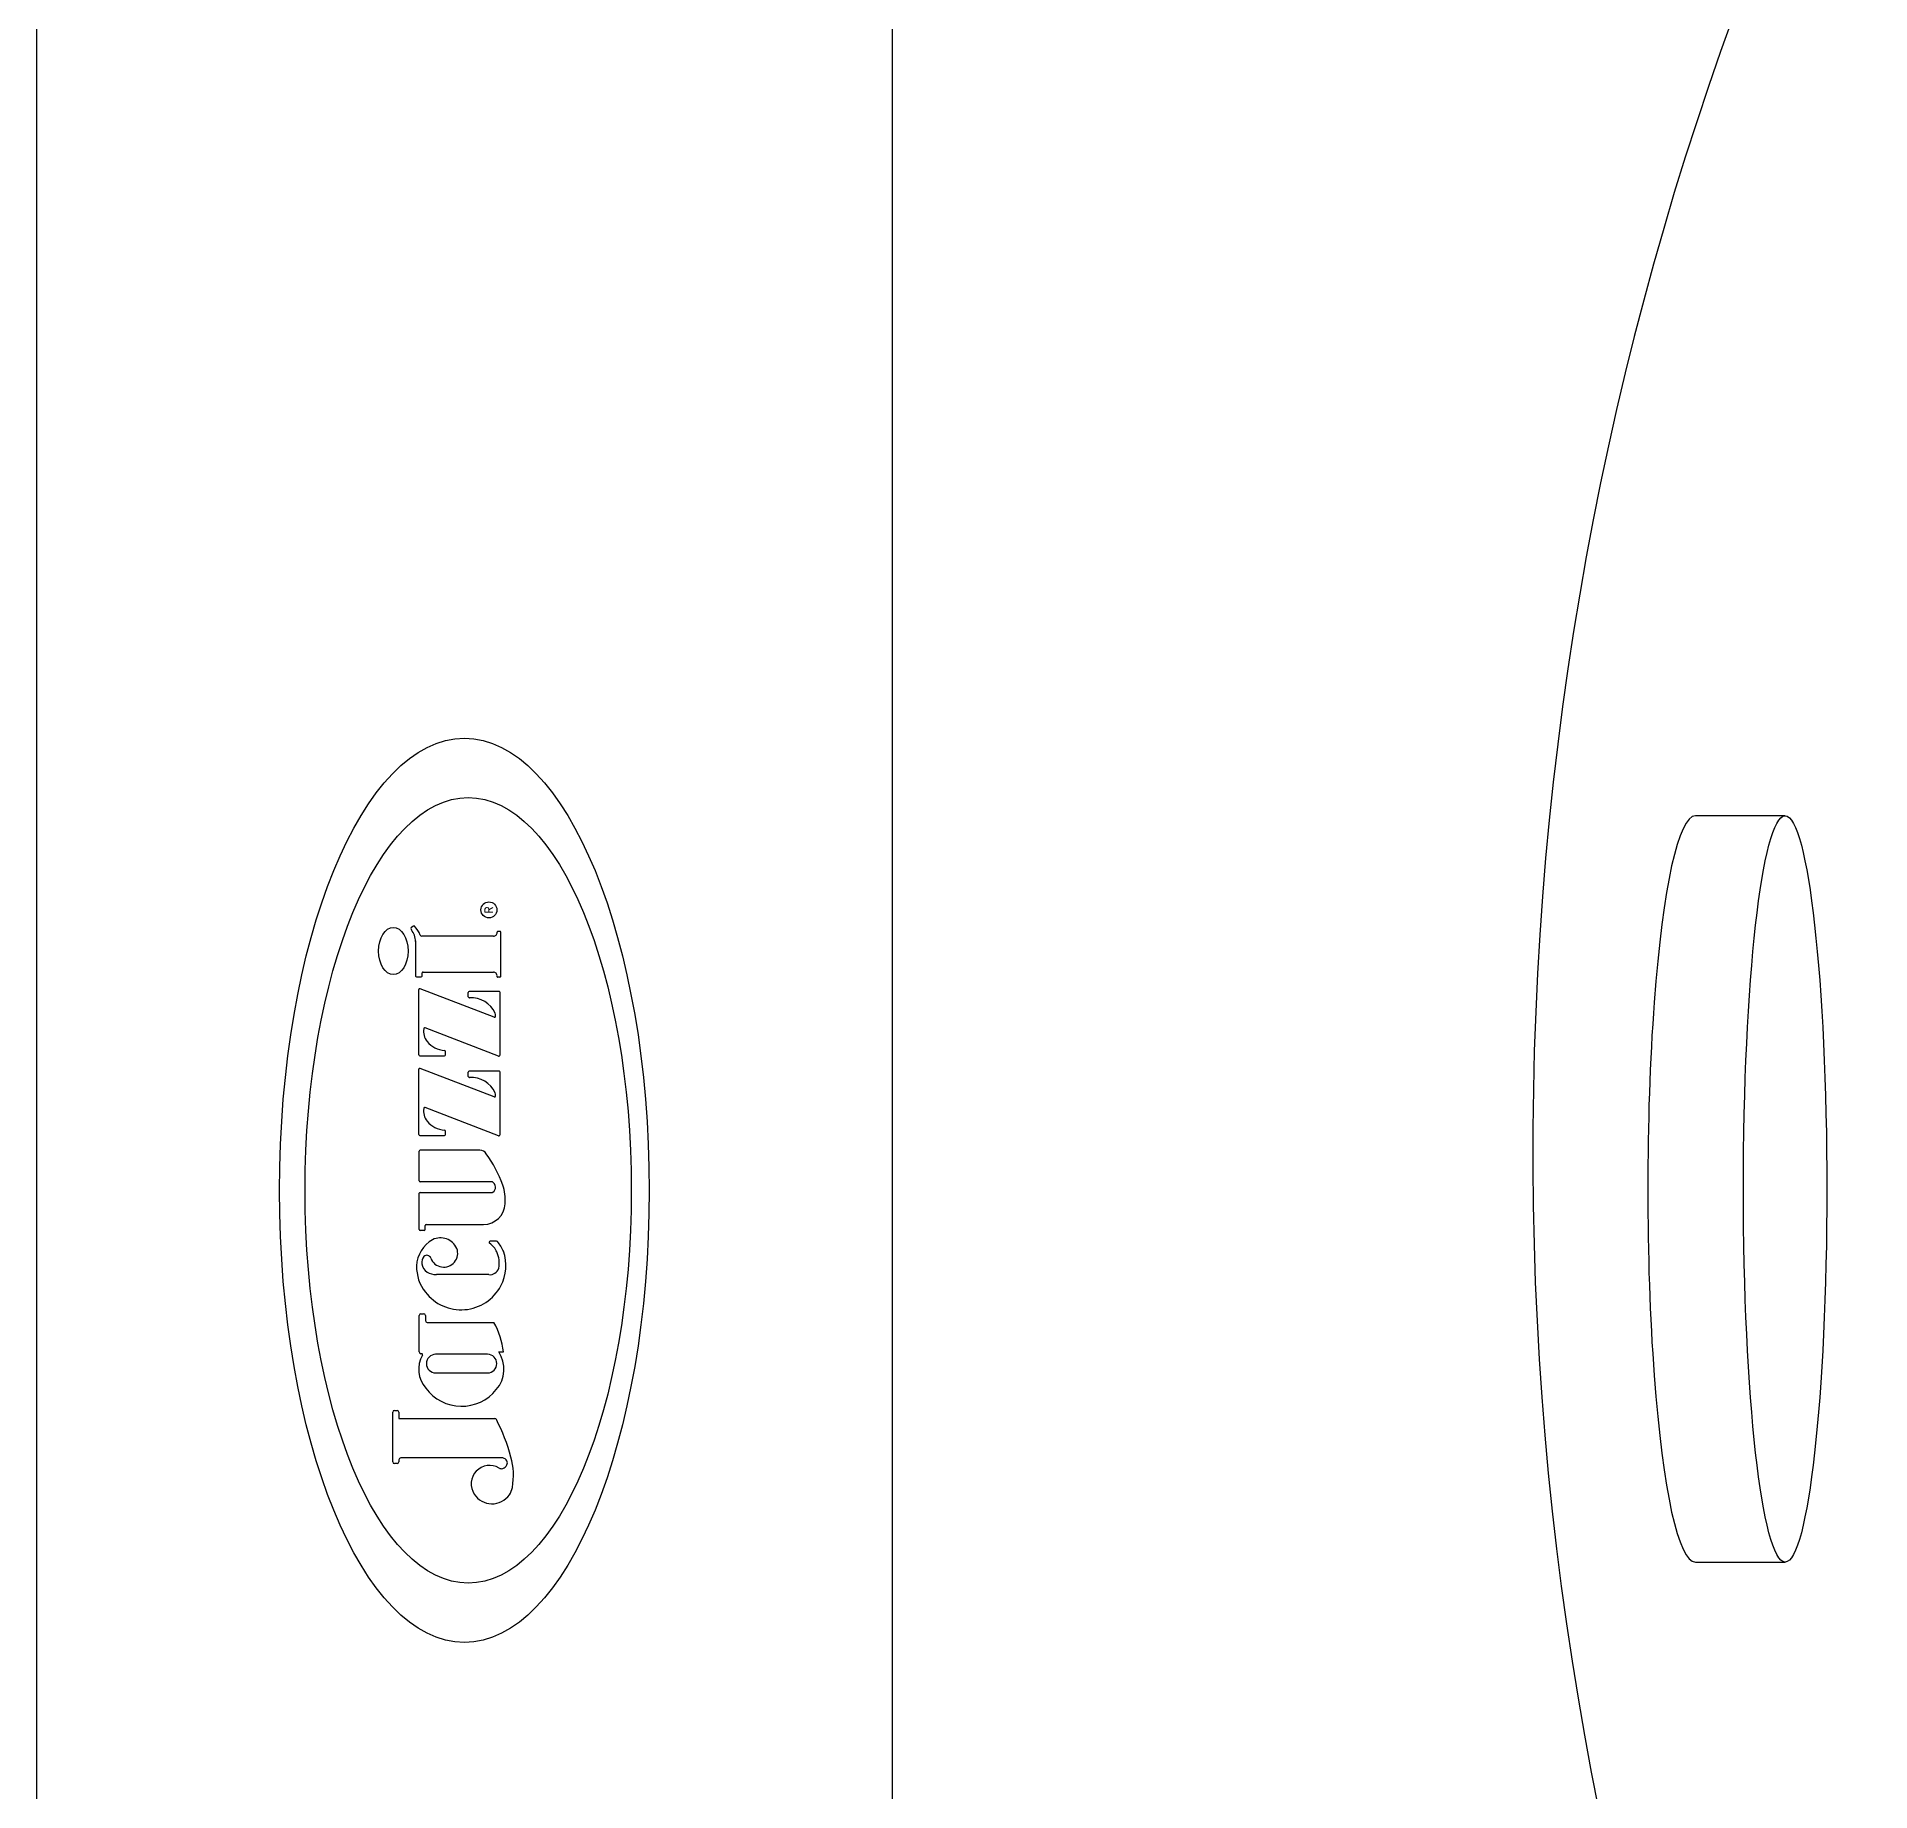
# Model space of a CAD drawing. Header units: millimetres. Extents: x -1247.75 to -1245.96, y 2210.47 to 2211.66.
# Drawn here: x -1247.7485 to -1247.566, y 2211.006 to 2211.1807 of the extents above; entities that cross this region are included whole.
import ezdxf
from ezdxf.enums import TextEntityAlignment as Align

# ---------------------------------------------------------------- set-up
doc = ezdxf.new("R2010")
doc.units = ezdxf.units.MM
doc.header["$LTSCALE"] = 10
doc.layers.add('jacuzzi', color=1, linetype='Continuous')
doc.layers.add('LCOTA02', color=1, linetype='Continuous')
doc.styles.add('ROMANS', font='romans', dxfattribs={"height": 4})

# ---------------------------------------------------------------- blocks, each defined once
blk = doc.blocks.new('A$C1BA52001')
at = {"layer": 'LCOTA02'}
for p, q in [((-3.470455425258478e-07, 2.274829681590262), (-3.470455425258478e-07, 0.7882889750484594)), ((7.427078604339741, 0.7882889750484594), (7.427078604339741, 2.274829681590262))]:
    blk.add_line(p, q, dxfattribs=at)
blk.add_ellipse((3.713539128647099, 2.274829681590262), major_axis=(-3.713539475692599, 2.273812018551688e-16), ratio=0.186255241609695, dxfattribs=at)
blk.add_ellipse((3.713539128647099, 0.7882889750484594), major_axis=(3.713539475692599, 0), ratio=0.2131837287456353, start_param=3.141592653589792, end_param=6.283185307179586, dxfattribs=at)

msp = doc.modelspace()

# ---------------------------------------------------------------- linework, layer by layer
at = {"layer": 'jacuzzi'}
for p, q in [((-1247.663381158063, 2211.425690355829), (-1247.663381158063, 2210.705960626099)), ((-1247.711016159753, 2211.092134178831), (-1247.711182205153, 2211.092029726382)), ((-1247.710818311706, 2211.090650223498), (-1247.710818311706, 2211.087159488834)), ((-1247.703056957931, 2211.091119486723), (-1247.710186925842, 2211.091119486723)), ((-1247.702419507236, 2211.091604799442), (-1247.702601307819, 2211.091604799442)), ((-1247.702328195914, 2211.08712606559), (-1247.702328195914, 2211.09151348812)), ((-1247.710727000384, 2211.087068177512), (-1247.710242980075, 2211.087068177512)), ((-1247.710151668753, 2211.087159488834), (-1247.710151668753, 2211.087462179544)), ((-1247.710060357431, 2211.087553490866), (-1247.703065612101, 2211.087553490866)), ((-1247.702419507236, 2211.087034754268), (-1247.702613309561, 2211.087034754268)), ((-1247.710483461998, 2211.079311092471), (-1247.710483461998, 2211.085807780879)), ((-1247.703000860968, 2211.083057956395), (-1247.710359322874, 2211.085892987058)), ((-1247.705557008578, 2211.085099592061), (-1247.705557008578, 2211.08551399115)), ((-1247.70243810998, 2211.085605302472), (-1247.705465697256, 2211.085605302472)), ((-1247.702402607023, 2211.079301026377), (-1247.702402607023, 2211.08551399115)), ((-1247.702557249606, 2211.07919488334), (-1247.709835857876, 2211.081999148402)), ((-1247.707833046158, 2211.079311092471), (-1247.707833046158, 2211.079647625867)), ((-1247.710483461998, 2211.071380661918), (-1247.710483461998, 2211.077877350326)), ((-1247.710392150676, 2211.079219781149), (-1247.70792435748, 2211.079219781149)), ((-1247.703000860968, 2211.075127525841), (-1247.710359322874, 2211.077962556505)), ((-1247.705557008578, 2211.077169161507), (-1247.705557008578, 2211.077583560596)), ((-1247.70243810998, 2211.077674871918), (-1247.705465697256, 2211.077674871918)), ((-1247.702402607023, 2211.071370595823), (-1247.702402607023, 2211.077583560596)), ((-1247.702557249606, 2211.071264452787), (-1247.709835857876, 2211.074068717849)), ((-1247.710392150676, 2211.071289350595), (-1247.70792435748, 2211.071289350595)), ((-1247.707833046158, 2211.071380661918), (-1247.707833046158, 2211.071717195313)), ((-1247.710451619532, 2211.066771489522), (-1247.710451619532, 2211.069723853244)), ((-1247.704396084844, 2211.069815164567), (-1247.71036030821, 2211.069815164567)), ((-1247.703246337119, 2211.0666801782), (-1247.71036030821, 2211.0666801782)), ((-1247.710451619532, 2211.061914624695), (-1247.710451619532, 2211.065530747581)), ((-1247.71036030821, 2211.065622058904), (-1247.703215320197, 2211.065622058904)), ((-1247.709938838119, 2211.061823313372), (-1247.71036030821, 2211.061823313372)), ((-1247.709847526797, 2211.061914624695), (-1247.709847526797, 2211.062335301544)), ((-1247.709756215475, 2211.062426612866), (-1247.704042438674, 2211.062426612866)), ((-1247.702742526832, 2211.060761328795), (-1247.703371891422, 2211.060761328795)), ((-1247.703514703868, 2211.057436100017), (-1247.708732883812, 2211.057436100017)), ((-1247.710451619532, 2211.049745633746), (-1247.710451619532, 2211.053366589799)), ((-1247.710268996888, 2211.053549212444), (-1247.710006988364, 2211.053549212444)), ((-1247.709824365719, 2211.053366589799), (-1247.709824365719, 2211.052858421818)), ((-1247.709641743075, 2211.052675799174), (-1247.703022202855, 2211.052675799174)), ((-1247.710195638595, 2211.049563011102), (-1247.710268996888, 2211.049563011102)), ((-1247.703643602798, 2211.049509079151), (-1247.70880932384, 2211.049509079151)), ((-1247.702531648619, 2211.049742141761), (-1247.702058454075, 2211.049742141761)), ((-1247.70880932384, 2211.047658064547), (-1247.703643602798, 2211.047658064547)), ((-1247.713075849443, 2211.038814922085), (-1247.713075849443, 2211.043745632256)), ((-1247.712893226799, 2211.0439282549), (-1247.712655350306, 2211.0439282549)), ((-1247.712472727662, 2211.043745632256), (-1247.712472727662, 2211.043110797789)), ((-1247.712472727662, 2211.043110797789), (-1247.702924010359, 2211.043110797789)), ((-1247.702119830651, 2211.039191295716), (-1247.712290105017, 2211.039191295716)), ((-1247.712655350306, 2211.038632299441), (-1247.712893226799, 2211.038632299441)), ((-1247.712472727662, 2211.039008673072), (-1247.712472727662, 2211.038814922085))]:
    msp.add_line(p, q, dxfattribs=at)
at = {"layer": 'jacuzzi', "color": 3}
msp.add_lwpolyline([(-1247.718110887792, 2210.620825490963, -0.414213562373095), (-1247.748516293198, 2210.651230896369), (-1247.748516293198, 2211.480420085558, -0.414213562373095), (-1247.718110887792, 2211.510825490964), (-1245.988921698603, 2211.510825490964, -0.414213562373095), (-1245.958516293198, 2211.480420085558), (-1245.958516293198, 2210.651230896369, -0.4142135623730953), (-1245.988921698603, 2210.620825490963)], format="xyb", close=True, dxfattribs=at)
at = {"layer": 'jacuzzi'}
msp.add_circle((-1247.703502693188, 2211.093737106131), 0.0007946180292527328, dxfattribs=at)
for centre, radius, start, end in [((-1247.270902900185, 2211.069754632128), 0.328717005913623, 96.41766068836763, 261.4513181948016), ((-1247.711084964496, 2211.091875145385), 0.0001826226441873034, 122.1723385846346, 219.4275002658001), ((-1247.710967539425, 2211.092056888332), 9.13113220922704e-05, 41.96048052926027, 122.1723385824281), ((-1247.713039347124, 2211.090194010259), 0.002877473891317406, 21.22998671615372, 41.96048052926027), ((-1247.712610737457, 2211.090620634426), 0.001792669960238843, 359.0542565304492, 39.42750026580014), ((-1247.710186925842, 2211.091302109367), 0.0001826226441871791, 201.2299867161537, 270), ((-1247.703056957931, 2211.091484732011), 0.0003652452883745059, 270, 3.611151253009215), ((-1247.702601307819, 2211.09151348812), 9.131132209362646e-05, 90, 183.6111512530092), ((-1247.702419507236, 2211.09151348812), 9.131132209362646e-05, 0, 90), ((-1247.710727000384, 2211.087159488834), 9.131132209358955e-05, 180, 270), ((-1247.710242980075, 2211.087159488834), 9.131132209358955e-05, 270, 0), ((-1247.710060357431, 2211.087462179544), 9.131132209358955e-05, 90, 180), ((-1247.703065612101, 2211.087188245578), 0.0003652452883745059, 352.1723671018393, 90), ((-1247.702613309561, 2211.08712606559), 9.131132209362646e-05, 172.1723671018393, 270), ((-1247.702419507236, 2211.08712606559), 9.131132209362646e-05, 270, 0), ((-1247.710392150676, 2211.085807780879), 9.131132209362646e-05, 68.92957839521577, 180), ((-1247.705465697256, 2211.08551399115), 9.131132209362646e-05, 90, 180), ((-1247.705443260243, 2211.085099592061), 0.0001137483352589685, 180, 273.7772136227503), ((-1247.705263274141, 2211.082373376091), 0.002618402559332256, 24.82753457507443, 93.77721362275027), ((-1247.702493918345, 2211.08551399115), 9.131132209362646e-05, 0, 90), ((-1247.702959966721, 2211.083164099432), 0.0001137483352589685, 248.9295783952158, 4.074320272202016), ((-1247.705273490317, 2211.082999306204), 0.002433133650174244, 4.074320272202016, 11.22180503380267), ((-1247.708415707684, 2211.081644247156), 0.001595818341346227, 170.3374469746804, 219.0048283596488), ((-1247.709876752124, 2211.081893005366), 0.0001137483352589685, 68.92957839521577, 170.3374469746804), ((-1247.710392150676, 2211.079311092471), 9.131132209362646e-05, 180, 270), ((-1247.707695577453, 2211.082293883107), 0.002564817003399015, 220.157330464561, 265.0588259803815), ((-1247.70792435748, 2211.079311092471), 9.131132209362646e-05, 270, 0), ((-1247.70792435748, 2211.079647625867), 9.131132209362646e-05, 0, 85.05882598038146), ((-1247.702516355358, 2211.079301026377), 0.0001137483352589685, 248.9295783952158, 0), ((-1247.710392150676, 2211.077877350326), 9.131132209362646e-05, 68.92957839521577, 180), ((-1247.705465697256, 2211.077583560596), 9.131132209362646e-05, 90, 180), ((-1247.702493918345, 2211.077583560596), 9.131132209362646e-05, 0, 90), ((-1247.705443260243, 2211.077169161507), 0.0001137483352589685, 180, 273.7772136227503), ((-1247.705263274141, 2211.074442945537), 0.002618402559332256, 24.82753457507443, 93.77721362275027), ((-1247.708415707684, 2211.073713816602), 0.001595818341346227, 170.3374469746804, 219.0048283596488), ((-1247.709876752124, 2211.073962574812), 0.0001137483352589685, 68.92957839521577, 170.3374469746804), ((-1247.702959966721, 2211.075233668878), 0.0001137483352589685, 248.9295783952158, 4.074320272202016), ((-1247.705273490317, 2211.075068875651), 0.002433133650174244, 4.074320272202016, 11.22180503380267), ((-1247.707695577453, 2211.074363452553), 0.002564817003399015, 220.157330464561, 265.0588259803815), ((-1247.710392150676, 2211.071380661918), 9.131132209362646e-05, 180, 270), ((-1247.70792435748, 2211.071380661918), 9.131132209362646e-05, 270, 0), ((-1247.70792435748, 2211.071717195313), 9.131132209362646e-05, 0, 85.05882598038146), ((-1247.702516355358, 2211.071370595823), 0.0001137483352589685, 248.9295783952158, 0), ((-1247.71036030821, 2211.069723853244), 9.131132209362646e-05, 90, 180), ((-1247.704396084844, 2211.06908467399), 0.0007304905767489006, 32.16932572191457, 90), ((-1247.715280756203, 2211.061395595442), 0.0140560875222769, 20.66493472172858, 35.07850199795148), ((-1247.71036030821, 2211.066771489522), 9.131132209362646e-05, 180, 270), ((-1247.703246337119, 2211.066497555556), 0.0001826226441880511, 64.26369458451829, 90), ((-1247.703417361666, 2211.066142768289), 0.0005764797247690511, 300.8626431602547, 64.26369457990971), ((-1247.71036030821, 2211.065530747581), 9.131132209362646e-05, 90, 180), ((-1247.703215320197, 2211.065804681547), 0.0001826226441889981, 270, 300.8626431580201), ((-1247.706089570501, 2211.064926224873), 0.004210719616554646, 354.0735751916318, 19.85012665637181), ((-1247.704042438674, 2211.064569102874), 0.002142490008148016, 270, 357.9232434387961), ((-1247.71036030821, 2211.061914624695), 9.131132209362646e-05, 180, 270), ((-1247.709938838119, 2211.061914624695), 9.131132209362646e-05, 270, 0), ((-1247.709756215475, 2211.062335301544), 9.131132209362646e-05, 90, 180), ((-1247.708329707319, 2211.059310907098), 0.001784805878551598, 24.39357662944509, 115.9071790456458), ((-1247.70755148974, 2211.058165592511), 0.003161342101932963, 119.527195235372, 177.5018600192478), ((-1247.709221547482, 2211.058628349896), 0.0009751467483123183, 140.7809822849324, 186.3414126847779), ((-1247.70968581593, 2211.058944281282), 0.0004185558594907591, 19.02952588461217, 134.0872603857677), ((-1247.707995279068, 2211.059559306323), 0.001380457022709783, 200.2833129730399, 20.73429838412738), ((-1247.703371891422, 2211.06064758046), 0.0001137483352589685, 90, 234.8583959674103), ((-1247.704700664709, 2211.058759842535), 0.002194756140795473, 25.27035705125467, 54.85839596741027), ((-1247.702742526832, 2211.06064758046), 0.0001137483352589701, 39.13116326764413, 90), ((-1247.70514017279, 2211.058606267895), 0.002658211280149967, 348.5771954996079, 24.21966711384396), ((-1247.706289647512, 2211.057785067186), 0.004671822420891915, 25.00307991927943, 38.90894689187519), ((-1247.70608470333, 2211.058345319611), 0.004270101185214261, 331.6823638092894, 19.34326404169503), ((-1247.706729863986, 2211.058206091042), 0.003981152496582406, 178.5996182762663, 218.9527124874401), ((-1247.709043925898, 2211.058663727754), 0.001155693633361498, 187.1119912577008, 237.2426257202283), ((-1247.708698988385, 2211.059402388257), 0.001966580366760711, 240.4372877178992, 269.012417128009), ((-1247.703418702082, 2211.058357908228), 0.0009267937851419814, 264.0543607968198, 342.5388805249659), ((-1247.706271607545, 2211.05839434823), 0.004458128184621521, 217.1313435276266, 332.2671173124718), ((-1247.710268996888, 2211.053366589799), 0.0001826226441872529, 90, 180), ((-1247.710006988364, 2211.053366589799), 0.0001826226441872529, 0, 90), ((-1247.709641743075, 2211.052858421818), 0.0001826226441872529, 180, 270), ((-1247.709500862893, 2211.048922334499), 0.007487424988978605, 6.285987208391933, 30.08620849949136), ((-1247.70770509615, 2211.048013783868), 0.002795535711650738, 149.9230624236644, 222.2760927106441), ((-1247.710268996888, 2211.049745633746), 0.0001826226441872536, 180, 270), ((-1247.710195638595, 2211.04947169978), 9.131132209361555e-05, 321.4553082838106, 90), ((-1247.70880932384, 2211.04858357185), 0.0009255073020706394, 90, 270), ((-1247.703643602798, 2211.04858357185), 0.0009255073020706394, 270, 90), ((-1247.705055584837, 2211.048024909516), 0.003052726751960522, 318.3998639965533, 34.23053364206034), ((-1247.706221494869, 2211.048742772802), 0.00440759045741581, 216.3033049342095, 321.4856399085732), ((-1247.712893226799, 2211.043745632256), 0.0001826226441872536, 90, 180), ((-1247.712655350306, 2211.043745632256), 0.0001826226441872601, 0, 90), ((-1247.702924010359, 2211.042928175145), 0.0001826226441872924, 28.82315385604202, 90), ((-1247.720938904088, 2211.03381771683), 0.02037005463747689, 15.56043120290865, 26.84444730097856), ((-1247.712290105017, 2211.039008673072), 0.0001826226441872536, 90, 180), ((-1247.70220708791, 2211.038631250735), 0.0005668017380958695, 50.21994185792457, 81.14428635109714), ((-1247.707982171862, 2211.037443461709), 0.006915610411845363, 350.1754031178282, 15.41833206171894), ((-1247.712893226799, 2211.038814922085), 0.0001826226441872601, 180, 270), ((-1247.712655350306, 2211.038814922085), 0.0001826226441872536, 270, 0), ((-1247.703431231379, 2211.036602524571), 0.001842509620443253, 59.38818915821478, 213.2376042211955), ((-1247.702261299593, 2211.038579840802), 0.0004549933410358739, 239.3881891582148, 285.7751636806065), ((-1247.702318049835, 2211.038780724229), 0.0006637389789263087, 285.7751636806065, 336.1282521282058), ((-1247.702260932333, 2211.038627489357), 0.0006054000811997769, 27.20292945559533, 46.52893038394747), ((-1247.702127161631, 2211.038696246806), 0.0004549933410358739, 336.1282521282058, 27.20292945559533), ((-1247.703200277947, 2211.036742531067), 0.00211244075022194, 212.9803058280528, 324.8088523687101), ((-1247.70296126367, 2211.03657398034), 0.001819973364143496, 324.8088523687101, 350.1754031178282)]:
    msp.add_arc(centre, radius, start, end, dxfattribs=at)
for centre, major_axis, ratio in [((-1247.70594872563, 2211.065825490964), (3.893857892373117e-17, -0.04500000000000062), 0.4087758624858926), ((-1247.705568261788, 2211.065825490964), (3.143419612945213e-17, -0.03909378534723038), 0.4152232476980267), ((-1247.713019947628, 2211.08964444363), (1.889630888070548e-18, -0.002350078367504729), 0.6218033982988019)]:
    msp.add_ellipse(centre, major_axis=major_axis, ratio=ratio, dxfattribs=at)

# ---------------------------------------------------------------- block references
at = {"layer": 'jacuzzi', "xscale": 0.01000000000010459, "yscale": 0.006000000000085493, "zscale": 0.01000000000000013, "rotation": 270}
msp.add_blockref('A$C1BA52001', (-1247.588154193528, 2211.103106506525), dxfattribs=at)

# ---------------------------------------------------------------- texts
at = {"layer": 'jacuzzi', "style": 'ROMANS'}
msp.add_text('R', height=0.0007962383468127793, rotation=90, dxfattribs=at).set_placement((-1247.703502693188, 2211.093737106131), align=Align.MIDDLE_CENTER)

doc.saveas('drawing.dxf')
